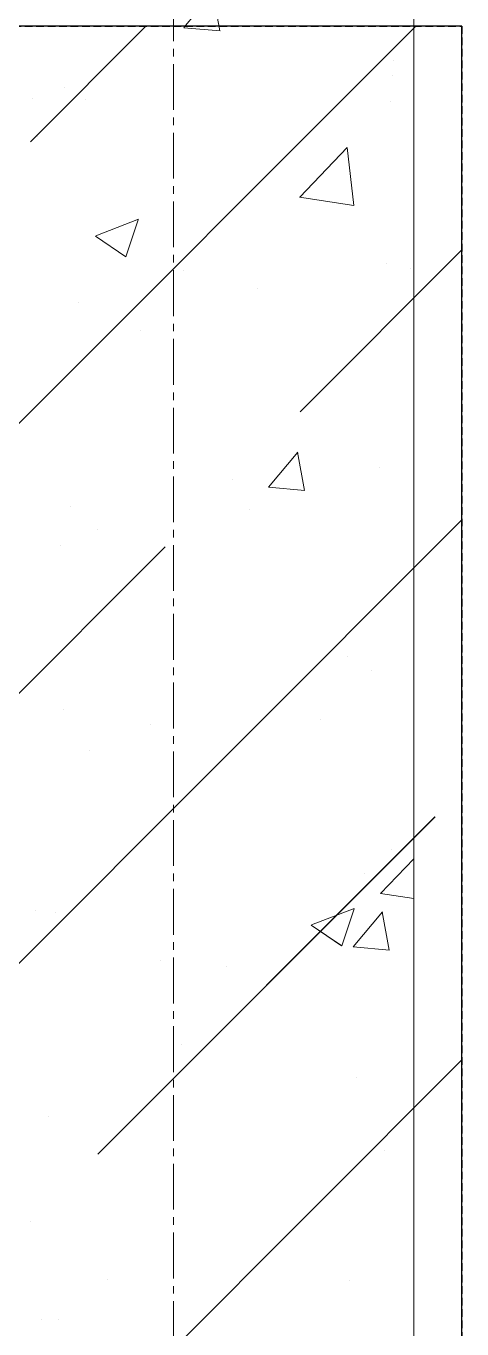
# Model space of a CAD drawing. Header units: millimetres. Extents: x 470010 to 1231400, y -134005 to 421770.
# Drawn here: x 806461 to 806643, y 163172 to 163713 of the extents above; entities that cross this region are included whole.
import ezdxf
from ezdxf.enums import TextEntityAlignment as Align

# ---------------------------------------------------------------- set-up
doc = ezdxf.new("R2010")
doc.units = ezdxf.units.MM
doc.linetypes.add('CENTER2', pattern=[28.575, 19.05, -3.175, 3.175, -3.175])
doc.linetypes.add('HIDDEN2', pattern=[4.7625, 3.175, -1.5875])
doc.layers.get('Defpoints').update_dxf_attribs({"color": 140})
for name, color, linetype, lineweight in [('АР_Колонны', 70, 'Continuous', 30), ('АР_Стены ЖБ', 7, 'Continuous', 35), ('АР_Стены ПЕНОблок', 52, 'Continuous', 20), ('АР_Штриховка', 8, 'Continuous', 0)]:
    doc.layers.add(name, color=color, linetype=linetype, lineweight=lineweight)
doc.layers.add('РД_Оси_100', color=7, linetype='Continuous', lineweight=0, true_color=0x525252)
doc.styles.add('style1', font='ARIALN.TTF')

# ---------------------------------------------------------------- blocks, each defined once
blk = doc.blocks.new('СОШ_2200_АР_ОСИ_М100_28.05.24')
at = {"layer": 'РД_Оси_100', "color": 251, "linetype": 'CENTER2', "true_color": 0x636466}
blk.add_line((0, -6155), (0, 139938.679), dxfattribs=at)
blk = doc.blocks.new('A$C9108343f')
at = {"layer": 'АР_Колонны', "color": 18, "linetype": 'HIDDEN2', "lineweight": 25, "true_color": 0x000000}
for p, q in [((140704.09, 264079.49), (140924.09, 264079.49)), ((140924.09, 264079.49), (140924.09, 263179.49))]:
    blk.add_line(p, q, dxfattribs=at)
at = {"layer": 'АР_Колонны', "color": 18, "linetype": 'Continuous', "lineweight": 15, "true_color": 0x000000}
for p, q in [((140924.09, 264079.49), (140704.09, 264079.49)), ((140924.09, 264079.49), (140704.09, 264079.49)), ((140924.09, 263179.49), (140924.09, 264079.49)), ((140924.09, 263179.49), (140924.09, 264079.49))]:
    blk.add_line(p, q, dxfattribs=at)
at = {"layer": 'АР_Стены ЖБ', "color": 18, "linetype": 'Continuous', "lineweight": 30, "true_color": 0x000000}
for p, q in [((140924.09, 264079.49), (140704.09, 264079.49)), ((140924.09, 263179.49), (140924.09, 264079.49))]:
    blk.add_line(p, q, dxfattribs=at)
at = {"layer": 'АР_Стены ПЕНОблок', "color": 18, "linetype": 'Continuous', "lineweight": 20, "true_color": 0x000000}
blk.add_line((140904.09, 237679.49), (140904.09, 313879.49), dxfattribs=at)
at = {"layer": 'АР_Штриховка', "color": 18, "linetype": 'Continuous', "lineweight": 0, "true_color": 0x000000}
for p, q in [((140808.32, 264078.83), (140820.56, 264093.42)), ((140823.31, 264077.46), (140820.37, 264093.38)), ((140808.32, 264078.82), (140823.5, 264077.49)), ((140895.78, 264065.28), (140895.78, 264065.28)), ((140895.39, 264059), (140895.39, 264059)), ((140758.82, 264053.77), (140758.82, 264053.77)), ((140745.51, 264049.56), (140745.51, 264049.56)), ((140767.48, 264049.02), (140767.48, 264049.02)), ((140894.41, 264048.04), (140894.41, 264048.04)), ((140747.26, 264033.58), (140747.26, 264033.58)), ((140856.57, 264008.36), (140876.35, 264028.97)), ((140879.13, 264004.85), (140876.32, 264028.97)), ((140856.55, 264008.4), (140879.14, 264004.9)), ((140771.67, 263992.33), (140789.45, 263999.16)), ((140784.22, 263983.61), (140789.37, 263998.96)), ((140771.58, 263992.13), (140784.21, 263983.61)), ((140808.12, 263977.81), (140808.12, 263977.81)), ((140892.69, 263980.72), (140892.69, 263980.72)), ((140902.69, 263978.87), (140902.69, 263978.87)), ((140839.1, 263970.5), (140839.1, 263970.5)), ((140764.39, 263964.46), (140764.39, 263964.46)), ((140790.32, 263953.04), (140790.32, 263953.04)), ((140843.56, 263887.77), (140855.81, 263902.37)), ((140858.55, 263886.4), (140855.62, 263902.32)), ((140889.6, 263896.17), (140889.6, 263896.17)), ((140843.56, 263887.76), (140858.74, 263886.44)), ((140761.3, 263879.91), (140761.3, 263879.91)), ((140835.87, 263878.69), (140835.87, 263878.69)), ((140772.28, 263870.32), (140772.28, 263870.32)), ((140757, 263863.49), (140757, 263863.49)), ((140876.45, 263817.52), (140876.45, 263817.52)), ((140886.51, 263811.61), (140886.51, 263811.61)), ((140758.22, 263795.35), (140758.22, 263795.35)), ((140794.42, 263789.13), (140794.42, 263789.13)), ((140865.25, 263791.17), (140865.25, 263791.17)), ((140769.05, 263778.51), (140769.05, 263778.51)), ((140890.25, 263718.89), (140904.09, 263733.32)), ((140894.64, 263737.37), (140894.64, 263737.37)), ((140883.42, 263727.06), (140883.42, 263727.06)), ((140890.22, 263718.94), (140904.09, 263716.78)), ((140746.51, 263711.94), (140746.51, 263711.94)), ((140861.48, 263705.88), (140879.26, 263712.7)), ((140874.03, 263697.16), (140879.18, 263712.51)), ((140755.13, 263710.8), (140755.13, 263710.8)), ((140878.81, 263696.72), (140891.05, 263711.31)), ((140893.8, 263695.34), (140890.86, 263711.26)), ((140861.39, 263705.68), (140874.03, 263697.16)), ((140878.8, 263696.71), (140893.99, 263695.38)), ((140798.43, 263690.99), (140798.43, 263690.99)), ((140825.92, 263688.41), (140825.92, 263688.41)), ((140807.37, 263656.17), (140807.37, 263656.17)), ((140880.34, 263642.5), (140880.34, 263642.5)), ((140752.04, 263626.24), (140752.04, 263626.24)), ((140892.02, 263611.93), (140892.02, 263611.93)), ((140776.46, 263558.62), (140776.46, 263558.62)), ((140877.25, 263557.95), (140877.25, 263557.95)), ((140748.95, 263541.69), (140748.95, 263541.69)), ((140756.25, 263541.86), (140756.25, 263541.86))]:
    blk.add_line(p, q, dxfattribs=at)
at = {"layer": 'АР_Штриховка', "color": 18, "linetype": 'Continuous', "lineweight": 5, "true_color": 0x000000}
for p, q in [((140704.09, 263878.76), (140904.83, 264079.49)), ((140744.49, 264031.41), (140792.57, 264079.49)), ((140856.74, 263919.16), (140924.09, 263986.51)), ((140828.68, 263891.09), (140828.68, 263891.09)), ((140704.09, 263654.25), (140924.09, 263874.25)), ((140704.09, 263766.51), (140800.62, 263863.03)), ((140772.55, 263610.46), (140912.87, 263750.78)), ((140704.09, 263429.75), (140924.09, 263649.75)), ((140744.49, 263582.4), (140744.49, 263582.4))]:
    blk.add_line(p, q, dxfattribs=at)
at = {"layer": 'РД_Оси_100'}
blk.add_blockref('СОШ_2200_АР_ОСИ_М100_28.05.24', (140804.09, 223079.49), dxfattribs=at)
at = {"layer": 'Defpoints', "color": 18, "true_color": 0x000000, "style": 'style1'}
for p in [(143949.34, 316089.12), (143974.98, 281639.5), (143890.4, 273244.71), (143839.99, 264276.81), (143967.75, 254892.38), (12251.96, 104178.14), (12382.58, 96023.14)]:
    blk.add_attdef('АР-ПОМЕЩЕНИЕ:НАИМЕНОВАНИЕ', text='', height=100, dxfattribs=at).set_placement(p, align=Align.MIDDLE)
at = {"layer": 'Defpoints', "color": 18, "true_color": 0x000000, "style": 'style1', "flags": 8}
for p in [(143951.3, 279099.09), (143848.34, 269251.11), (143875.33, 260094.25), (144049.74, 250824.7), (163419.28, 238153.36), (155897.46, 237965.97), (183037.2, 237965.97), (143342.94, 237876.19)]:
    blk.add_attdef('АР-ПОМЕЩЕНИЕ:НАИМЕНОВАНИЕ', text='', height=100, dxfattribs=at).set_placement(p, align=Align.MIDDLE)

msp = doc.modelspace()

# ---------------------------------------------------------------- linework, layer by layer
at = {"layer": 'АР_Колонны', "color": 18, "linetype": 'HIDDEN2', "lineweight": 25, "true_color": 0x000000}
for p, q in [((806422.706, 163713.251), (806642.706, 163713.251)), ((806642.706, 163713.251), (806642.706, 162813.251))]:
    msp.add_line(p, q, dxfattribs=at)
at = {"layer": 'АР_Колонны', "color": 18, "linetype": 'Continuous', "lineweight": 15, "true_color": 0x000000}
for p, q in [((806642.706, 163713.251), (806422.706, 163713.251)), ((806642.706, 163713.251), (806422.706, 163713.251)), ((806642.706, 162813.251), (806642.706, 163713.251)), ((806642.706, 162813.251), (806642.706, 163713.251))]:
    msp.add_line(p, q, dxfattribs=at)
at = {"layer": 'АР_Стены ЖБ', "color": 18, "linetype": 'Continuous', "lineweight": 30, "true_color": 0x000000}
for p, q in [((806642.706, 163713.251), (806422.706, 163713.251)), ((806642.706, 162813.251), (806642.706, 163713.251))]:
    msp.add_line(p, q, dxfattribs=at)
at = {"layer": 'АР_Стены ПЕНОблок', "color": 18, "linetype": 'Continuous', "lineweight": 20, "true_color": 0x000000}
msp.add_line((806622.706, 137313.251), (806622.706, 213513.251), dxfattribs=at)
at = {"layer": 'АР_Штриховка', "color": 18, "linetype": 'Continuous', "lineweight": 0, "true_color": 0x000000}
for p, q in [((806526.931, 163712.589), (806539.176, 163727.182)), ((806541.922, 163711.215), (806538.985, 163727.137)), ((806526.93, 163712.579), (806542.112, 163711.25)), ((806575.183, 163642.114), (806594.967, 163662.733)), ((806597.743, 163638.607), (806594.937, 163662.729)), ((806575.161, 163642.161), (806597.751, 163638.658)), ((806490.279, 163626.087), (806508.064, 163632.913)), ((806502.833, 163617.369), (806507.983, 163632.718)), ((806490.191, 163625.893), (806502.826, 163617.371)), ((806562.174, 163521.532), (806574.42, 163536.125)), ((806577.165, 163520.158), (806574.228, 163536.08)), ((806562.174, 163521.522), (806577.356, 163520.194)), ((806608.858, 163352.645), (806622.706, 163367.078)), ((806608.836, 163352.693), (806622.706, 163350.542)), ((806580.091, 163339.633), (806597.876, 163346.46)), ((806592.645, 163330.916), (806597.796, 163346.265)), ((806597.418, 163330.475), (806609.663, 163345.068)), ((806612.408, 163329.101), (806609.471, 163345.023)), ((806580.003, 163339.439), (806592.638, 163330.917)), ((806597.417, 163330.465), (806612.599, 163329.137))]:
    msp.add_line(p, q, dxfattribs=at)
at = {"layer": 'АР_Штриховка', "color": 18, "linetype": 'Continuous', "lineweight": 5, "true_color": 0x000000}
for p, q in [((806422.706, 163512.518), (806623.439, 163713.251)), ((806463.103, 163665.168), (806511.185, 163713.251)), ((806575.356, 163552.915), (806642.706, 163620.265)), ((806422.706, 163288.012), (806642.706, 163508.012)), ((806422.706, 163400.265), (806519.229, 163496.788)), ((806491.166, 163244.218), (806631.483, 163384.535)), ((806422.706, 163063.505), (806642.706, 163283.505))]:
    msp.add_line(p, q, dxfattribs=at)

# ---------------------------------------------------------------- block references
msp.add_blockref('A$C9108343f', (665718.612, -100366.242))
at = {"layer": 'РД_Оси_100'}
msp.add_blockref('СОШ_2200_АР_ОСИ_М100_28.05.24', (806522.706, 122713.251), dxfattribs=at)

doc.saveas('drawing.dxf')
